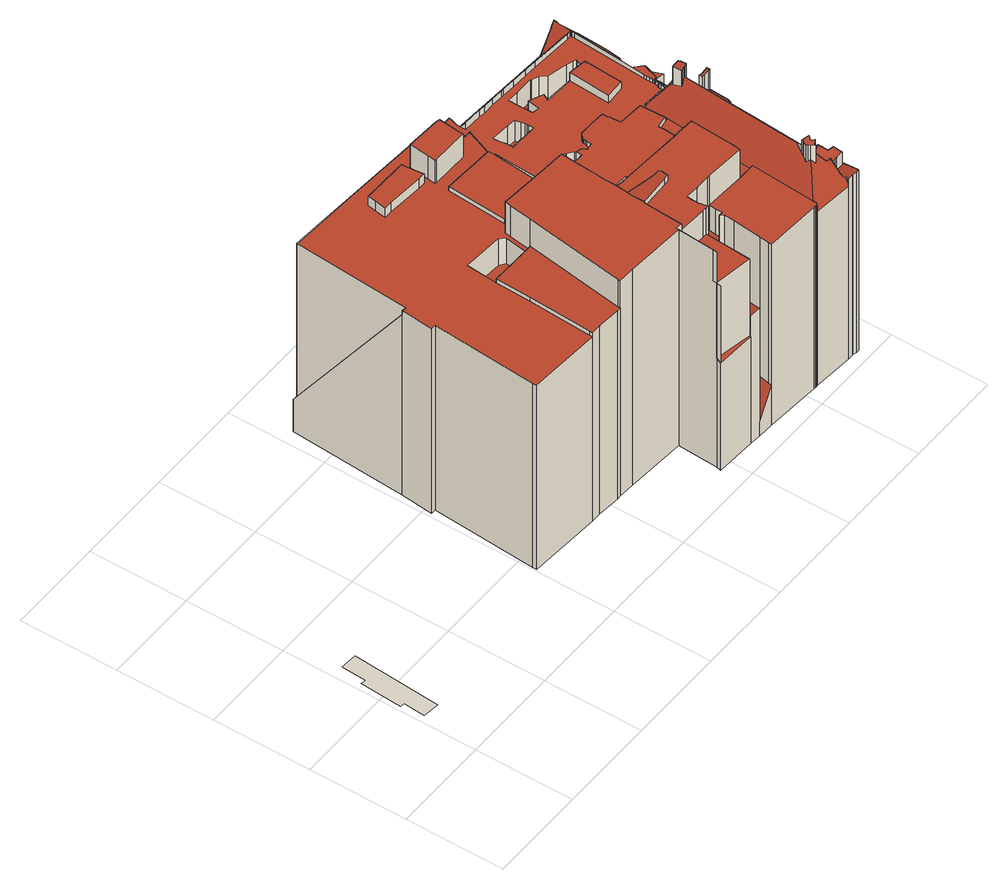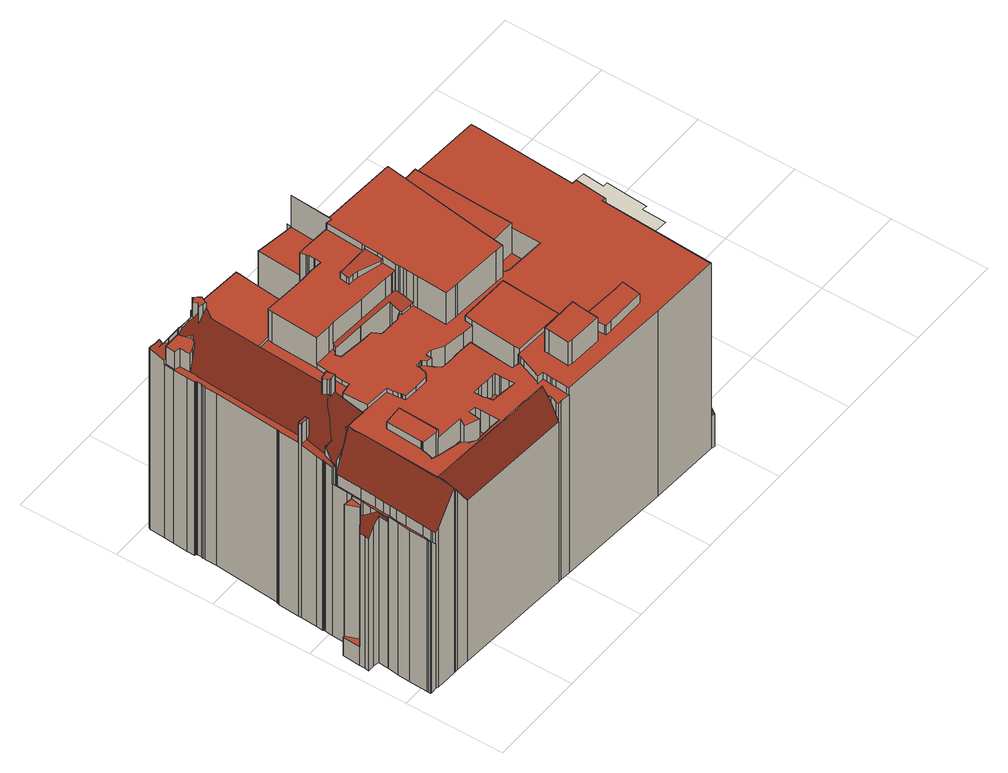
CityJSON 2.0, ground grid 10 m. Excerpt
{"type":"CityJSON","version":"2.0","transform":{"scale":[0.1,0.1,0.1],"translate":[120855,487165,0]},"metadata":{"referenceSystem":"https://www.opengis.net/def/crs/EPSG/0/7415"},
"CityObjects":{
"building1":{"type":"Building","attributes":{"dak_type":"no points","data_area":0,"data_coverage":0,"geconstateerd":false,"gid":17598521,"h_maaiveld":1.12,"kas_warenhuis":false,"lod11_replace":false,"ondergronds_type":"above ground","oorspronkelijkbouwjaar":1005,"pw_actueel":"yes","pw_bron":"ahn3","reconstructie_methode":"tudelft3d-geoflow","reconstruction_skipped":true,"rn":1,"status":"Pand in gebruik","t_run":30.57},"geometry":[{"type":"MultiSurface","lod":"0","boundaries":[[[0,1,2,3,4,5,6,7]]]}]},
"building2":{"type":"Building","attributes":{"dak_type":"slanted","data_area":963.53,"data_coverage":0.908,"geconstateerd":false,"gid":17599098,"h_dak_50p":22.99,"h_dak_70p":23.37,"h_dak_max":27.12,"h_dak_min":1.41,"h_maaiveld":0.661,"kas_warenhuis":false,"lod11_replace":false,"ondergronds_type":"above ground","oorspronkelijkbouwjaar":1005,"pw_actueel":"yes","pw_bron":"ahn3","reconstructie_methode":"tudelft3d-geoflow","reconstruction_skipped":false,"rmse_lod12":2.48,"rmse_lod13":1.71,"rmse_lod22":0.513,"rn":1,"status":"Pand in gebruik","t_run":2767.5,"val3dity_codes_lod12":"[]","val3dity_codes_lod13":"[104]","val3dity_codes_lod22":"[303]"},"children":["building2-1"]},
"building2-1":{"type":"BuildingPart","parents":["building2"],"geometry":[{"type":"Solid","lod":"2.2","boundaries":[[[[8,9,10,11,12,13,14,15,16,17,18,19,20,21,22,23,24,25,26,27,28,29,30,31,32,33,34,35,36,37,38,39,40,41,42,43,44,45,46,47,48,49,50,51,52,53,54,55,56,57,58,59,60,61,62,63,64,65,66,67,68,69,70,71,72,73,74,75,76,77,78,79,80,81,82,83,84,85,86,87,88,89,90]],[[91,92,93]],[[94,95,93]],[[96,97,98,99]],[[100,88,87,101,102]],[[103,100,104,105]],[[106,75,74,107]],[[108,13,12,109]],[[109,12,11,110]],[[111,27,26,112]],[[113,28,27,111]],[[114,29,28,113]],[[115,24,23,116]],[[117,21,20,118]],[[101,87,86,119]],[[118,20,19,120]],[[120,19,18,121]],[[110,11,10,122]],[[123,14,13,108]],[[124,125,126,127]],[[127,126,128,129]],[[130,131,39,38,132]],[[133,134,135,136,137]],[[138,139,140,141]],[[142,143,144,145]],[[146,73,72,144]],[[107,74,73,146]],[[132,38,37,147]],[[148,149,150,151]],[[152,36,35,153]],[[153,35,34,154]],[[155,156,157,150]],[[158,159,160,161]],[[162,82,81,163]],[[164,30,29,114]],[[165,166,167,168]],[[169,170,171,172,173]],[[174,175,176,177,178]],[[179,180,181,182]],[[183,184,185,186]],[[187,188,189,190]],[[191,76,75,106]],[[192,193,139,138]],[[194,195,196,197]],[[198,199,200,201]],[[202,203,199,198]],[[204,205,206,207]],[[208,209,210,211]],[[212,66,65,213]],[[214,215,213,216]],[[102,101,217,218,219,220]],[[221,222,223,224]],[[186,185,225,226]],[[227,228,184,183,229]],[[226,225,230,231]],[[232,233,234,235]],[[236,237,238,239]],[[231,230,240,241]],[[242,243,244,245]],[[246,247,248,249]],[[250,251,252,253]],[[254,255,256,257]],[[258,8,90,259]],[[121,18,17,260]],[[261,262,263,264]],[[265,266,267,268]],[[269,270,271,272]],[[273,274,266,265]],[[275,276,97,96]],[[190,189,262,261]],[[277,278,279,280]],[[281,282,283,284]],[[285,78,77,286]],[[287,288,289]],[[290,291,289]],[[292,293,243,242]],[[241,240,294,295]],[[245,244,296,297]],[[298,299,205,204]],[[300,301,299,298]],[[302,303,274,273]],[[304,305,306,307]],[[308,309,310,311]],[[312,313,314,315]],[[316,317,318,319]],[[319,318,320,321]],[[322,62,61,278,277]],[[323,324,325,326]],[[327,328,329,135,134,133]],[[330,331,332,333]],[[334,335,336,337]],[[338,339,335,334]],[[340,341,342,343,344]],[[345,346,341,340]],[[134,135,329,347,348]],[[349,350,328,327]],[[351,67,66,212]],[[352,353,313,312]],[[354,64,63,355]],[[356,357,353,352]],[[358,359,360]],[[359,358,361]],[[362,363,364,365]],[[112,26,25,366]],[[295,294,282,281]],[[367,368,369,370]],[[371,372,373,374]],[[375,374,373,175,174]],[[376,371,377]],[[378,379,380,381]],[[382,383,384]],[[385,386,383,387]],[[388,389,390]],[[135,134,390]],[[137,136,339,338]],[[154,34,33,391]],[[391,33,32,156,155]],[[392,52,51,393]],[[394,49,48,346,345]],[[395,396,44,43,397]],[[346,48,47,398,399]],[[399,398,400,346]],[[401,53,52,392]],[[398,47,46,402]],[[255,403,402,404]],[[253,252,405,406]],[[407,408,409,410]],[[411,412,413,414]],[[415,416,417,418,419]],[[420,421,422,423]],[[284,283,424,425]],[[426,41,40,427,428]],[[428,427,429,430]],[[431,432,368,367]],[[433,79,78,285]],[[434,435,436,437]],[[438,439,440]],[[441,442,171,170]],[[229,183,443,444]],[[445,446,447,448]],[[449,450,215,214]],[[397,43,42,451]],[[452,453,454,455]],[[456,457,195,194]],[[249,248,203,202]],[[346,400,403,255,254]],[[197,196,458,459]],[[460,461,462,463]],[[464,465,466,467]],[[463,462,457,456]],[[141,140,461,460]],[[468,469,470,471]],[[472,71,70,473]],[[473,70,69,474]],[[459,458,475,476]],[[477,68,67,351]],[[474,69,68,477]],[[478,479,480,481]],[[482,483,484,485]],[[486,487,488,489]],[[444,443,490,491]],[[492,493,324,323]],[[494,495,496,497]],[[497,496,498,499]],[[500,501,180,179]],[[163,81,80,502]],[[286,77,76,191]],[[503,504,505,506]],[[506,505,301,300]],[[507,508,509,510]],[[264,263,508,507]],[[511,512,317,316]],[[513,514,512,511]],[[515,516,237,236]],[[517,518,519,520]],[[521,522,523,524]],[[525,526,522,521]],[[527,528,529,530]],[[531,532,533,534]],[[534,533,535,536]],[[537,538,502,539]],[[437,436,540,541]],[[541,540,143,142]],[[145,144,72,71,472]],[[542,543,544,545]],[[387,383,382,479,478]],[[423,422,396,395]],[[546,547,548,549]],[[547,45,44,396]],[[549,548,550,551,552]],[[553,554,555,556]],[[557,556,555,558,421,420]],[[552,551,554,553]],[[551,550,559]],[[421,558,559]],[[560,561,556,557]],[[562,563,564,526,525,565]],[[524,523,566,567]],[[166,568,563,562]],[[239,238,568,166,165]],[[565,525,331,330]],[[567,566,564,563]],[[569,570,571,572]],[[573,574,575,576]],[[572,571,435,434]],[[361,358,574,573]],[[577,578,579,580]],[[311,310,581,582]],[[582,581,583,584]],[[585,586,357,356]],[[315,314,309,308]],[[576,575,276,275]],[[587,588,589,590]],[[591,592,593,594]],[[595,596,597,598,599]],[[389,388,600,601]],[[151,150,157,602,603]],[[603,602,412,411]],[[156,32,31,604]],[[604,31,30,164]],[[605,606,607,608]],[[448,447,606,605]],[[260,17,16,607]],[[609,610,125,124,611]],[[611,124,247,246]],[[612,613,193,192]],[[614,615,291,290]],[[616,617,618,619,543,542]],[[618,617,620]],[[621,622,465,464]],[[543,619,623,624]],[[624,623,625]],[[625,626,627]],[[628,629,493,492]],[[235,234,487,486]],[[489,488,630,629,628]],[[491,490,630,488]],[[631,632,633,634]],[[578,635,636,637]],[[638,639,54,53,401]],[[168,167,393,640]],[[640,393,51,50,641]],[[344,343,642,643]],[[644,257,256,645,646]],[[647,648,649,650]],[[651,652,648,647,653]],[[654,655,656,657]],[[658,659,660,661]],[[661,660,662,663]],[[653,647,374,375]],[[643,642,635,578,577]],[[664,665,442,441]],[[666,667,668,669]],[[637,636,667,666]],[[670,671,483,482]],[[672,673,386,385]],[[674,675,673,672]],[[676,677,446,445]],[[678,679,677,676]],[[608,607,16,15,680,681]],[[682,683,679,678]],[[680,15,14,123]],[[681,680,683,682]],[[520,519,684,685]],[[207,206,686,687]],[[590,589,592,591]],[[116,23,22,688]],[[366,25,24,115]],[[688,22,21,117]],[[689,690,691,692]],[[451,42,41,426]],[[693,337,336,501,500]],[[211,210,337,693]],[[625,694,622,621]],[[467,466,695,696]],[[696,695,697,698]],[[699,700,701,92,91]],[[702,703,700,699]],[[704,705,95,94]],[[706,707,708,709,710]],[[711,712,518,517]],[[439,438,615,614]],[[713,714,715,716]],[[717,718,719,720]],[[721,722,723]],[[481,480,722,724]],[[724,722,721,725,726]],[[726,725,671,670]],[[727,728,305,304]],[[712,729,730,731]],[[710,709,729,712,711]],[[732,733,734,735]],[[736,737,738,739]],[[739,738,733,732]],[[731,730,740,741]],[[742,743,744,745]],[[746,747,743,742]],[[748,749,747,746]],[[750,751,450,449]],[[752,753,754,755]],[[756,757,758,759]],[[360,751,750]],[[760,761,762,200]],[[763,764,761,760]],[[201,200,762,610,609]],[[406,405,764,763]],[[471,470,765,766]],[[427,40,39,131]],[[767,768,131,130]],[[769,768,767]],[[348,347,149,148]],[[414,413,770,771]],[[771,770,772]],[[173,172,773,774,775]],[[775,774,233,232]],[[776,777,778,779]],[[634,633,228,227]],[[326,325,516,515]],[[780,781,708,707]],[[782,783,784,785]],[[786,787,596,595]],[[597,596,788]],[[343,342,789,790]],[[790,789,257,644]],[[268,267,270,269]],[[791,792,453,452]],[[646,645,793,659,658]],[[659,793,794,795]],[[539,502,80,79,433]],[[224,223,796,797]],[[404,402,46,45,547,546]],[[798,55,54,639]],[[333,332,639,638]],[[799,56,55,798]],[[280,279,800,801]],[[801,800,59,58,802]],[[278,61,60,803]],[[803,60,59,800]],[[804,355,63,62,322]],[[530,529,805,806]],[[806,805,807,808]],[[808,807,570,569]],[[809,810,85,84,811]],[[119,86,85,810]],[[797,796,538,537]],[[219,218,217,810,809]],[[222,812,218,219]],[[811,84,83,813]],[[813,83,82,162]],[[814,815,495,494]],[[816,817,363,362]],[[818,819,817,816]],[[129,128,815,814]],[[795,794,820,821]],[[785,784,822,823]],[[599,598,783,782]],[[824,825,826,827]],[[823,822,825,824]],[[827,826,209,208]],[[828,829,830,831]],[[410,409,728,727]],[[741,740,737,736,832]],[[832,736,833,834]],[[735,734,835,836]],[[836,835,829,828]],[[837,838,839,840]],[[321,320,838,837]],[[745,744,753,752]],[[840,839,841,842]],[[842,841,514,513]],[[843,844,408,407]],[[641,50,49,394]],[[177,176,432,431]],[[370,369,617,616]],[[381,380,845,846]],[[720,719,714,713]],[[594,593,847,848]],[[848,847,718,717]],[[849,850,851,852]],[[419,418,632,631]],[[716,715,844,843]],[[755,754,757,756]],[[853,854,781,780]],[[272,271,188,187]],[[759,758,355,804]],[[855,57,56,799]],[[802,58,57,855]],[[685,684,707,706]],[[831,830,159,158]],[[856,857,854,853]],[[858,859,857,856]],[[860,861,859,858]],[[862,863,864,861,860]],[[297,296,864,863]],[[307,306,865,866]],[[866,865,588,587]],[[580,579,170,169]],[[852,851,665,664]],[[669,668,850,849]],[[259,90,89,867]],[[867,89,88,100,103]],[[485,484,675,674]],[[779,778,773,172]],[[846,845,868,869]],[[869,868,777,776]],[[870,871,872,379,378]],[[873,874,417,416]],[[379,872,416,415]],[[425,424,874,873]],[[99,98,875,876]],[[876,875,613,612]],[[877,878,532,531]],[[365,364,878,877]],[[879,880,652,651]],[[455,454,880,879]],[[657,656,881,561,560]],[[821,820,881,656]],[[663,662,792,791]],[[650,649,655,654]],[[545,544,303,302]],[[834,833,749,748]],[[216,213,65,64,354]],[[178,177,871,870]],[[376,372,371]],[[698,697,882,883]],[[766,765,703,702]],[[476,475,469,468]],[[884,885,886]],[[430,429,887,888]],[[350,349,889]],[[161,160,890,891]],[[891,890,293,292]],[[499,498,819,818]],[[182,181,787,786]],[[892,893,894]],[[601,600,893,892]],[[147,37,36,152]],[[687,686,863,862]],[[510,509,504,503]],[[888,887,885,884]],[[883,882,895,896]],[[896,895,701,700]],[[692,691,705,704]],[[897,898,899,690,689]],[[690,899,528,527]],[[288,900,898,897]],[[901,902,900,288,287]],[[122,10,9,902,901]],[[536,535,251,250]],[[105,104,903,812,222,221]],[[220,219,218,903,104]],[[584,583,586,585]],[[902,9,8,258]],[[749,833,736,739,732,735,836,828,831,158,161,891,292,242,245,297,863,686,206,205,299,301,505,504,509,508,263,262,189,188,271,270,267,266,274,303,544,543,624,625,621,464,467,696,698,883,896,700,703,765,470,469,475,458,196,195,457,462,461,140,139,193,613,875,98,97,276,575,574,358,360,750,449,214,216,354,355,758,757,754,753,744,743,747],[818,816,362,365,877,531,534,536,250,253,406,763,760,200,199,203,248,247,124,127,129,814,494,497,499],[587,590,591,594,848,717,720,713,716,843,407,410,727,304,307,866]],[[403,400,398,402]],[[474,477,351,212,904,905,906,141,460,907,908,909,910,911,473]],[[627,723,722,480,479,382,384,912,913,914,915,916,440,439,614,290,289,288,897,689,692,704,94,93,92,701,895,882,697,695,466,465,622,694,625]],[[549,552,553,556,561,881,820,794,793,645,256,255,404,546]],[[551,559,558,555,554]],[[421,559,550,548,547,396,422]],[[564,566,523,522,526]],[[565,330,333,638,401,392,393,167,166,562]],[[670,482,485,674,672,385,387,478,481,724,726]],[[676,445,448,605,608,681,682,678]],[[817,819,498,496,495,815,128,126,125,610,762,761,764,405,252,251,535,533,532,878,364,363]],[[213,215,450,751,360,359,361,573,576,275,96,99,876,612,192,138,141,906,905,904,212]],[[202,198,201,609,611,246,249]],[[917,886,885,887,429,427,131,768,769,889,349,327,133,137,338,334,337,210,209,826,825]],[[257,789,342,341,346,254]],[[207,687,862,860,858,856,853,780,707,684,519,518,712,731,741,832,834,748,746,742,745,752,755,756,759,804,322,277,280,801,802,855,799,798,639,332,331,525,521,524,567,563,568,238,237,516,325,324,493,629,630,490,443,183,186,226,231,241,295,281,284,425,873,416,872,871,177,431,367,370,616,542,545,302,273,265,268,269,272,187,190,261,264,507,510,503,506,300,298,204],[353,357,586,583,581,310,309,314,313],[839,838,320,318,317,512,514,841]],[[803,800,279,278]],[[95,705,691,690,527,530,806,808,569,572,434,437,541,142,145,472,473,911,910,909,908,907,460,463,456,194,197,459,476,468,471,766,702,699,91,93]],[[810,217,101,119]],[[222,219,809,811,813,162,163,502,538,796,223]],[[719,718,847,593,592,589,588,865,306,305,728,409,408,844,715,714]],[[112,366,115,116,688,117,118,120,121,260,607,606,447,918,919,920,921,922,923,924,925,926,413,412,602,157,156,604,164,114,113,111]],[[842,513,511,316,319,321,837,840]],[[170,579,578,637,666,669,849,852,664,441]],[[641,394,345,340,344,643,577,580,169,173,775,232,235,486,489,628,492,323,326,515,236,239,165,168,640]],[[633,632,418,417,874,424,283,282,294,240,230,225,185,184,228]],[[777,868,845,380,379,415,419,631,634,227,229,444,491,488,487,234,233,774,773,778]],[[671,725,721,723,627,626,625,623,619,618,620,927,928,372,376,377,886,917,825,822,784,783,598,597,788,929,930,483]],[[685,706,710,711,517,520]],[[734,733,738,737,740,730,729,709,708,781,854,857,859,861,864,296,244,243,293,890,160,159,830,829,835]],[[584,585,356,352,312,315,308,311,582]],[[673,675,484,483,930,929,788,596,787,181,180,501,336,335,339,136,135,390,389,601,892,894,772,770,413,926,925,924,923,922,921,920,919,918,447,446,677,679,615,438,440,916,915,914,913,912,384,383,386]],[[846,869,776,779,172,171,442,665,851,850,668,667,636,635,642,343,790,644,646,658,661,663,791,452,455,879,651,653,375,174,178,870,378,381]],[[453,792,662,660,659,795,821,656,655,649,648,652,880,454]],[[372,928,927,620,617,369,368,432,176,175,373]],[[451,426,428,430,888,884,886,377,371,374,647,650,654,657,560,557,420,423,395,397]],[[350,889,769,767,130,132,147,152,153,154,391,155,150,149,347,329,328]],[[893,600,388,390,134,348,148,151,603,411,414,771,772,894]],[[827,208,211,693,500,179,182,786,595,599,782,785,823,824]],[[122,901,287,289,291,615,679,683,680,123,108,109,110]],[[258,259,867,103,105,221,224,797,537,539,433,285,286,191,106,107,146,144,143,540,436,435,571,570,807,805,529,528,899,898,900,902]],[[903,218,812]],[[220,104,100,102]]]],"semantics":{"surfaces":[{"type":"GroundSurface"},{"type":"WallSurface","on_footprint_edge":false},{"type":"WallSurface","on_footprint_edge":true},{"type":"RoofSurface"}],"values":[[0,1,1,1,2,1,2,2,2,2,2,2,2,2,2,2,2,2,2,1,1,2,1,1,1,2,2,2,1,2,2,1,1,2,2,1,1,1,1,1,1,2,1,1,1,1,1,1,2,1,1,1,1,1,1,1,1,1,1,1,1,1,2,2,1,1,1,1,1,1,1,1,2,1,1,1,1,1,1,1,1,1,1,1,1,1,2,1,1,1,1,1,1,1,1,1,2,1,2,1,1,1,1,2,1,1,1,1,1,1,1,1,1,1,1,2,2,2,2,2,2,1,2,2,1,1,1,1,1,1,1,2,1,1,2,1,1,1,1,1,1,2,1,1,1,1,1,1,1,1,1,1,2,2,1,2,2,1,1,1,1,1,1,1,1,2,2,1,1,1,1,1,1,1,1,1,1,1,1,1,1,1,1,2,1,1,1,1,2,1,1,1,1,1,1,1,1,1,1,1,1,1,1,1,1,1,1,1,1,1,1,1,1,1,1,1,1,1,2,2,1,1,2,1,1,1,1,1,1,1,1,1,1,1,1,1,1,1,1,2,1,2,1,1,1,1,1,1,1,1,1,1,1,1,1,1,1,1,1,2,1,2,1,1,1,1,2,2,2,1,2,1,1,1,1,1,1,1,1,1,1,1,1,1,1,1,1,1,1,1,1,1,1,1,1,1,1,1,1,1,1,1,1,1,1,1,1,2,1,1,1,1,1,1,1,1,1,1,1,1,1,1,1,1,1,1,1,1,2,1,2,2,1,2,1,2,2,2,2,1,1,1,2,2,1,1,1,2,2,1,1,1,1,1,1,1,1,1,1,1,1,1,1,1,1,1,1,1,1,1,1,2,1,1,1,1,1,1,1,1,1,1,1,1,1,2,2,1,1,1,1,1,1,1,1,1,1,1,1,2,2,1,1,1,1,1,1,1,1,1,1,1,1,1,1,1,1,1,1,1,1,2,1,1,1,1,1,1,1,1,1,1,1,1,1,1,2,1,1,1,1,1,1,1,1,1,1,2,1,1,1,1,2,3,3,3,3,3,3,3,3,3,3,3,3,3,3,3,3,3,3,3,3,3,3,3,3,3,3,3,3,3,3,3,3,3,3,3,3,3,3,3,3,3,3,3,3]]}}]}
},
"vertices":[
[31,147,0],[14,148,0],[13,123,0],[8,124,0],[5,81,0],[10,81,0],[8,59,0],[25,57,0],
[578,223,7],[577,207,7],[576,199,7],[576,198,7],[576,197,7],[577,197,7],[576,190,7],[575,173,7],[575,170,7],[574,149,7],[573,149,7],[573,147,7],[572,147,7],[567,80,7],[567,68,7],[566,67,7],[567,66,7],[566,63,7],[566,59,7],[567,59,7],[567,58,7],[568,58,7],[568,50,7],[567,35,7],[566,25,7],[565,9,7],[564,9,7],[564,8,7],[561,8,7],[557,9,7],[556,9,7],[551,9,7],[510,12,7],[509,12,7],[507,12,7],[505,12,7],[450,16,7],[434,17,7],[422,18,7],[382,20,7],[383,25,7],[385,66,7],[324,70,7],[308,71,7],[304,71,7],[281,73,7],[271,73,7],[197,78,7],[197,82,7],[204,188,7],[199,188,7],[202,221,7],[209,339,7],[213,338,7],[284,334,7],[401,326,7],[411,325,7],[415,325,7],[535,317,7],[548,316,7],[551,316,7],[552,316,7],[553,316,7],[574,315,7],[577,314,7],[583,314,7],[584,314,7],[584,312,7],[584,310,7],[583,291,7],[582,279,7],[581,268,7],[581,267,7],[580,257,7],[586,256,7],[593,256,7],[592,251,7],[592,246,7],[591,228,7],[589,228,7],[580,229,7],[579,229,7],[578,229,7],[548,201,226],[548,201,217],[556,203,214],[557,203,213],[557,203,212],[460,303,230],[460,303,223],[462,303,223],[462,303,230],[580,229,188],[589,228,29],[589,228,188],[580,229,191],[582,240,188],[582,240,194],[584,312,190],[584,314,190],[577,197,212],[576,197,212],[576,198,211],[567,59,216],[566,59,215],[567,58,216],[568,58,216],[567,66,215],[566,67,215],[567,80,215],[572,147,215],[591,228,29],[573,147,216],[573,149,216],[576,199,211],[576,190,212],[508,267,224],[508,267,198],[479,269,198],[479,269,224],[483,276,197],[483,276,223],[551,9,224],[551,9,215],[556,9,224],[547,25,243],[547,25,236],[547,25,233],[546,25,234],[546,25,243],[547,297,230],[547,297,224],[550,297,224],[550,297,230],[577,311,195],[577,311,182],[577,314,182],[577,314,195],[583,314,189],[557,9,224],[556,25,236],[556,25,221],[564,25,221],[564,25,236],[561,8,224],[564,8,224],[564,9,224],[566,25,221],[566,25,216],[564,25,215],[413,222,223],[413,222,202],[419,222,202],[419,222,223],[586,256,176],[580,257,184],[568,50,216],[323,175,267],[323,175,234],[308,74,234],[308,74,267],[396,129,267],[396,129,263],[396,129,259],[397,143,259],[397,143,267],[498,88,260],[498,88,223],[501,136,224],[501,136,229],[501,136,260],[534,37,270],[534,37,255],[537,40,250],[537,40,270],[412,158,229],[412,158,194],[417,160,194],[417,160,229],[474,220,229],[474,220,224],[460,220,224],[460,220,229],[584,310,190],[504,300,230],[504,300,224],[546,217,229],[546,217,225],[546,215,225],[546,215,229],[526,263,233],[526,263,224],[527,265,224],[527,265,233],[527,263,233],[527,263,224],[450,206,229],[450,206,224],[447,205,224],[447,205,229],[531,30,270],[531,30,249],[535,32,253],[535,32,270],[535,317,201],[415,325,200],[414,322,222],[414,322,205],[415,325,222],[584,241,29],[584,241,79],[584,241,178],[584,241,188],[583,243,194],[583,243,179],[581,249,183],[581,249,191],[418,161,194],[418,161,229],[411,150,234],[411,150,194],[412,158,232],[440,160,194],[440,160,229],[397,148,267],[397,148,235],[397,151,234],[397,151,267],[327,204,267],[327,204,229],[326,198,229],[326,198,267],[442,156,194],[442,156,229],[438,220,223],[438,220,202],[442,215,202],[442,215,224],[506,225,233],[506,225,224],[525,226,225],[525,226,233],[528,278,224],[528,278,198],[531,277,198],[531,277,224],[422,19,229],[422,19,161],[425,66,159],[425,66,229],[578,223,190],[578,229,190],[574,149,216],[457,218,229],[457,218,224],[457,217,224],[457,217,229],[488,214,229],[488,214,224],[488,215,224],[488,215,229],[488,216,229],[488,216,224],[488,219,224],[488,219,229],[489,212,229],[489,212,224],[448,304,230],[448,304,223],[213,338,231],[213,338,46],[206,220,225],[206,220,230],[458,151,229],[458,151,194],[482,148,194],[482,148,229],[582,279,190],[583,291,190],[574,206,211],[574,206,207],[573,204,211],[571,195,224],[571,195,212],[438,221,223],[438,221,202],[444,152,194],[444,152,229],[444,211,202],[444,211,224],[454,206,229],[454,206,224],[454,210,229],[454,210,224],[489,207,229],[489,207,224],[418,268,223],[418,268,198],[417,275,198],[417,275,222],[285,316,241],[285,316,230],[284,308,230],[284,308,241],[332,315,241],[332,315,230],[326,315,230],[326,315,241],[340,293,258],[340,293,230],[339,285,230],[339,285,258],[340,285,230],[340,285,258],[284,334,230],[388,199,267],[388,199,229],[386,199,229],[386,199,267],[549,18,230],[549,18,223],[547,25,222],[274,140,234],[274,140,229],[271,77,229],[271,77,234],[538,30,250],[538,30,248],[536,33,251],[536,33,254],[542,26,243],[542,26,240],[386,69,267],[386,69,229],[392,68,229],[392,68,260],[392,68,267],[383,25,267],[383,25,229],[553,25,221],[553,25,236],[549,17,228],[549,17,223],[548,316,222],[332,313,241],[332,313,230],[411,325,222],[401,326,222],[334,293,241],[334,293,230],[412,306,222],[412,306,229],[412,311,222],[412,306,230],[471,295,223],[471,295,197],[490,295,197],[490,295,223],[566,63,215],[504,165,229],[504,165,224],[504,172,224],[504,172,229],[514,83,226],[514,83,223],[497,83,223],[497,83,226],[497,83,260],[514,83,224],[515,83,226],[478,137,260],[478,137,235],[442,140,236],[442,140,259],[543,180,250],[543,180,254],[546,180,250],[544,178,271],[544,178,253],[543,180,271],[544,37,236],[544,37,239],[545,31,236],[565,9,224],[304,71,234],[308,71,234],[385,66,267],[450,16,225],[450,16,55],[505,12,226],[382,20,136],[382,20,229],[383,25,139],[281,73,234],[422,18,136],[422,19,137],[422,18,161],[530,275,198],[530,275,224],[421,261,223],[421,261,198],[418,261,198],[418,261,223],[559,36,236],[559,36,214],[559,47,214],[559,47,236],[482,142,235],[482,142,229],[482,142,194],[449,144,194],[449,144,235],[451,29,225],[451,29,57],[450,20,56],[450,20,225],[483,143,194],[483,143,229],[509,12,226],[510,12,217],[510,12,226],[511,14,221],[511,14,226],[503,150,229],[503,150,224],[581,268,190],[575,282,195],[575,282,182],[576,300,182],[576,300,195],[568,196,214],[568,196,224],[563,196,224],[398,129,263],[398,129,259],[412,161,229],[412,161,232],[565,170,239],[565,170,217],[567,170,214],[567,170,239],[412,315,222],[412,315,215],[507,12,226],[426,81,260],[426,81,194],[427,87,195],[427,87,260],[551,293,231],[551,293,224],[546,212,225],[546,212,229],[551,297,231],[551,297,224],[551,296,224],[551,296,231],[533,198,225],[533,198,224],[535,198,224],[535,198,225],[546,208,229],[546,208,225],[546,207,225],[546,207,229],[574,315,199],[553,316,230],[552,316,228],[546,209,225],[546,209,229],[551,316,227],[541,180,271],[541,180,250],[536,180,251],[536,180,271],[540,172,270],[540,172,259],[542,172,256],[542,172,270],[397,155,267],[397,155,233],[398,162,232],[398,162,267],[402,162,229],[402,162,232],[400,198,267],[400,198,229],[467,270,223],[467,270,197],[460,271,197],[460,271,223],[460,276,197],[460,276,223],[533,36,270],[533,36,257],[581,267,184],[455,214,229],[455,214,224],[455,213,224],[455,213,229],[456,217,229],[456,217,224],[455,215,224],[455,215,229],[342,313,258],[342,313,230],[376,311,258],[376,311,230],[335,203,267],[335,203,229],[339,271,235],[339,271,230],[335,210,230],[335,210,235],[277,207,230],[277,207,198],[317,204,198],[317,204,230],[275,176,229],[275,176,198],[569,207,195],[569,207,181],[571,232,181],[571,232,195],[497,291,224],[497,291,197],[501,285,197],[501,285,224],[521,280,198],[521,280,224],[580,266,188],[580,266,186],[581,267,190],[577,309,182],[577,309,195],[515,199,229],[515,199,225],[490,201,225],[490,201,229],[434,17,161],[434,17,23],[434,18,23],[434,18,161],[435,23,25],[435,23,27],[435,23,160],[439,55,159],[439,55,27],[454,58,27],[454,58,159],[454,58,225],[451,29,27],[436,24,27],[455,69,225],[455,69,159],[319,175,234],[319,175,229],[319,175,198],[275,176,234],[323,200,198],[323,200,229],[323,175,229],[573,264,195],[573,264,182],[574,271,182],[574,271,195],[431,305,230],[431,305,222],[437,304,222],[437,304,230],[395,110,267],[395,110,264],[395,123,263],[395,123,267],[282,296,230],[282,296,241],[290,296,230],[290,296,241],[327,293,241],[327,293,230],[435,279,223],[435,279,198],[444,278,198],[444,278,223],[445,272,223],[445,272,198],[446,269,198],[446,269,223],[529,42,270],[529,42,264],[529,42,254],[529,41,253],[529,41,270],[543,38,236],[543,38,240],[565,35,215],[565,35,236],[567,35,216],[573,170,240],[573,170,215],[575,170,216],[575,170,240],[511,267,233],[511,267,198],[508,267,234],[492,301,230],[492,301,223],[570,196,224],[570,196,212],[516,174,229],[516,174,224],[516,174,217],[515,199,213],[520,175,224],[522,199,225],[522,199,224],[521,198,224],[521,198,225],[522,198,225],[522,198,226],[522,197,226],[398,167,267],[398,167,229],[398,162,229],[448,144,235],[448,144,194],[411,147,194],[411,147,235],[395,110,259],[427,111,259],[427,111,266],[271,73,234],[271,73,229],[308,71,267],[324,70,267],[394,106,259],[394,106,267],[425,66,260],[428,66,159],[428,66,260],[457,86,225],[457,86,195],[456,79,195],[456,79,225],[455,86,260],[455,86,195],[457,86,260],[456,72,225],[456,72,194],[452,72,194],[452,72,225],[427,72,260],[427,72,194],[427,73,194],[427,73,260],[426,74,194],[426,74,260],[422,122,266],[422,122,259],[432,111,267],[432,111,260],[433,118,259],[433,118,267],[537,171,270],[537,171,253],[545,174,270],[545,174,252],[545,173,270],[545,173,251],[565,174,239],[565,174,218],[567,173,239],[567,173,215],[575,173,215],[575,173,240],[573,173,240],[573,173,215],[387,208,229],[387,208,235],[447,206,224],[447,206,229],[567,68,215],[569,205,209],[569,205,195],[563,204,204],[563,204,211],[536,33,270],[522,198,224],[540,198,224],[540,198,225],[543,197,224],[543,197,225],[545,201,229],[545,201,225],[545,201,218],[545,202,229],[545,202,225],[560,204,212],[560,204,208],[388,216,235],[388,216,229],[388,216,202],[392,262,202],[392,262,235],[392,268,235],[392,268,230],[440,260,223],[440,260,198],[436,260,198],[436,260,223],[446,265,223],[446,265,198],[446,260,198],[446,260,223],[535,180,249],[535,180,251],[535,181,249],[535,180,271],[536,171,251],[536,171,270],[418,266,223],[418,266,198],[392,268,202],[394,268,202],[394,268,230],[400,269,222],[400,269,202],[403,269,202],[403,269,222],[395,271,222],[395,271,202],[397,270,202],[397,270,222],[395,270,202],[395,270,230],[399,297,230],[399,297,222],[399,301,222],[399,301,230],[406,297,230],[406,297,222],[405,297,230],[405,297,222],[412,313,222],[412,313,219],[400,306,230],[400,306,222],[400,307,222],[400,307,230],[400,312,230],[400,312,222],[401,323,222],[401,323,230],[528,265,224],[528,265,198],[527,265,198],[528,268,224],[528,268,198],[546,206,225],[546,206,229],[552,11,224],[552,11,219],[552,13,223],[554,45,223],[554,45,236],[546,42,236],[397,143,236],[397,146,235],[397,146,267],[401,143,259],[401,143,236],[398,143,236],[398,143,259],[399,215,229],[399,215,202],[528,39,270],[528,39,252],[526,35,250],[526,35,270],[532,41,270],[532,41,259],[533,50,259],[420,66,229],[420,66,260],[426,80,260],[426,80,194],[427,72,158],[428,73,158],[428,73,194],[579,255,187],[579,255,188],[197,78,229],[197,82,229],[202,221,225],[202,221,230],[199,188,230],[209,339,46],[401,326,230],[572,248,182],[572,248,195],[573,257,182],[573,257,195],[592,246,166],[592,246,29],[592,251,166],[583,243,79],[593,256,166],[469,282,223],[469,282,197],[460,296,223],[460,296,197],[460,286,223],[460,286,197],[450,72,158],[450,72,194],[527,34,251],[527,34,270],[528,32,270],[528,32,253],[531,29,248],[531,29,270],[403,263,222],[403,263,202],[400,223,202],[400,223,223],[395,271,230],[397,276,222],[397,276,230],[403,267,202],[403,267,222],[378,284,258],[378,284,230],[378,288,230],[378,288,258],[380,310,230],[380,310,258],[428,261,223],[428,261,198],[410,142,236],[410,142,259],[446,267,198],[446,267,223],[433,121,266],[433,121,259],[428,121,259],[428,121,266],[421,212,229],[421,212,202],[204,188,230],[432,205,229],[432,205,202],[439,205,229],[439,205,202],[439,211,229],[439,211,202],[444,210,229],[444,210,224],[444,210,202],[417,281,198],[417,281,222],[579,229,191],[403,143,236],[403,143,259],[484,137,260],[484,137,229],[478,137,229],[483,142,229],[483,142,194],[475,302,223],[475,302,230],[491,294,223],[491,294,197],[440,86,260],[440,86,195],[452,72,158],[544,197,224],[544,197,225],[511,16,226],[511,16,224],[511,17,226],[511,15,222],[511,15,226],[551,14,223],[425,222,202],[425,222,223],[544,39,239],[544,39,236],[546,41,236],[544,201,218],[544,201,225],[571,206,208],[571,206,183],[569,205,181],[574,206,186],[577,207,210],[577,207,190],[582,240,80],[540,311,210],[546,303,222],[547,301,225],[551,298,231],[551,303,231],[552,310,230],[553,314,230],[553,315,230],[549,182,246],[553,187,239],[560,193,229],[562,195,225],[562,196,224],[524,28,246],[566,161,214],[564,123,214],[562,95,214],[562,84,214],[561,71,214],[560,61,214],[560,54,214],[559,54,214],[559,48,214],[519,164,224],[514,87,223],[536,95,259],[540,169,259]
]}
